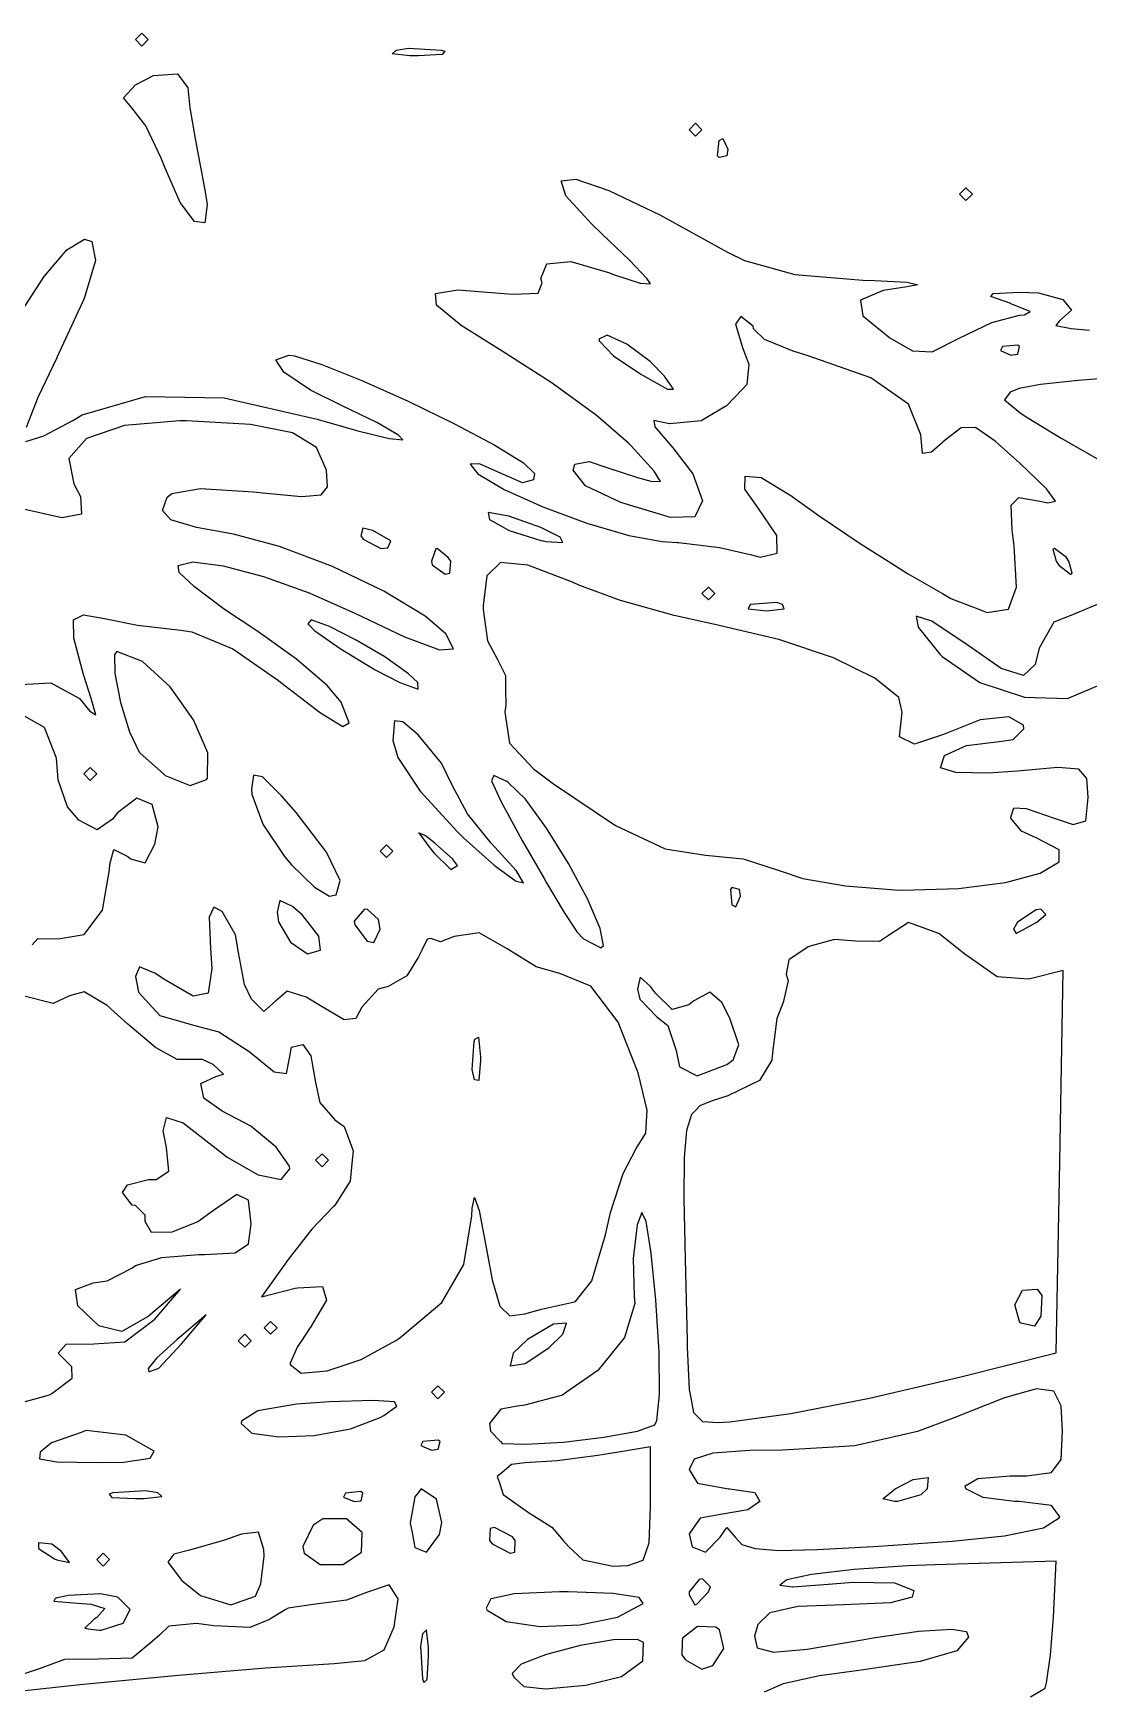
# Model space of a CAD drawing. Extents: x 111.7 to 189.1, y -142.8 to -74.9.
# Drawn here: x 172.53 to 180.96, y -121.05 to -107.82 of the extents above; entities that cross this region are included whole.
import ezdxf

# ---------------------------------------------------------------- set-up
doc = ezdxf.new("R2010")
doc.units = 0
doc.layers.add('BLACK', color=7, linetype='CONTINUOUS')

msp = doc.modelspace()

# ---------------------------------------------------------------- linework, layer by layer
at = {"layer": 'BLACK', "linetype": 'CONTINUOUS'}
for p, q in [((173.345, -107.873), (173.396, -107.821)), ((173.396, -107.924), (173.345, -107.873)), ((173.396, -107.821), (173.447, -107.873)), ((173.447, -107.873), (173.396, -107.924)), ((175.395, -107.986), (175.427, -107.956)), ((175.537, -108.002), (175.395, -107.986)), ((175.427, -107.956), (175.526, -107.94)), ((175.526, -107.94), (175.787, -107.956)), ((175.607, -108.003), (175.537, -108.002)), ((175.794, -107.992), (175.607, -108.003)), ((175.787, -107.956), (175.816, -107.966)), ((175.816, -107.966), (175.794, -107.992)), ((173.345, -108.234), (173.49, -108.16)), ((173.49, -108.16), (173.681, -108.145)), ((173.681, -108.145), (173.764, -108.258)), ((173.25, -108.338), (173.345, -108.234)), ((173.764, -108.258), (173.781, -108.416)), ((173.317, -108.417), (173.25, -108.338)), ((173.429, -108.561), (173.317, -108.417)), ((173.781, -108.416), (173.825, -108.678)), ((173.552, -108.818), (173.429, -108.561)), ((177.767, -108.592), (177.818, -108.541)), ((177.818, -108.541), (177.869, -108.592)), ((173.825, -108.678), (173.903, -109.089)), ((177.818, -108.644), (177.767, -108.592)), ((177.869, -108.592), (177.818, -108.644)), ((177.994, -108.8), (178.006, -108.678)), ((178.006, -108.678), (178.037, -108.662)), ((178.037, -108.662), (178.075, -108.747)), ((173.583, -108.9), (173.552, -108.818)), ((178.006, -108.815), (177.994, -108.8)), ((178.068, -108.801), (178.006, -108.815)), ((178.075, -108.747), (178.068, -108.801)), ((173.703, -109.174), (173.583, -108.9)), ((173.903, -109.089), (173.918, -109.19)), ((176.744, -109), (176.861, -108.987)), ((176.783, -109.119), (176.744, -109)), ((176.861, -108.987), (177.127, -109.078)), ((177.127, -109.078), (177.534, -109.272)), ((179.926, -109.107), (179.977, -109.055)), ((179.977, -109.158), (179.926, -109.107)), ((179.977, -109.055), (180.029, -109.107)), ((180.029, -109.107), (179.977, -109.158)), ((173.818, -109.325), (173.703, -109.174)), ((173.918, -109.19), (173.899, -109.336)), ((176.987, -109.344), (176.783, -109.119)), ((173.899, -109.336), (173.818, -109.325)), ((177.073, -109.425), (176.987, -109.344)), ((177.534, -109.272), (178.073, -109.569)), ((172.797, -109.551), (172.939, -109.466)), ((172.939, -109.466), (172.998, -109.485)), ((172.998, -109.485), (173.027, -109.635)), ((177.292, -109.634), (177.073, -109.425)), ((172.616, -109.763), (172.797, -109.551)), ((173.027, -109.635), (172.935, -109.94)), ((177.432, -109.782), (177.292, -109.634)), ((178.073, -109.569), (178.21, -109.637)), ((178.21, -109.637), (178.61, -109.748)), ((172.436, -110.043), (172.616, -109.763)), ((176.583, -109.779), (176.63, -109.662)), ((176.63, -109.662), (176.821, -109.644)), ((176.821, -109.644), (177.124, -109.732)), ((177.124, -109.732), (177.17, -109.75)), ((177.17, -109.75), (177.375, -109.818)), ((178.61, -109.748), (179.153, -109.792)), ((175.741, -109.9), (175.921, -109.871)), ((175.749, -109.993), (175.741, -109.9)), ((175.921, -109.871), (176.291, -109.899)), ((176.291, -109.899), (176.362, -109.906)), ((176.362, -109.906), (176.562, -109.896)), ((176.562, -109.896), (176.593, -109.813)), ((176.593, -109.813), (176.583, -109.779)), ((177.375, -109.818), (177.458, -109.823)), ((177.458, -109.823), (177.432, -109.782)), ((179.317, -109.875), (179.135, -109.954)), ((179.153, -109.792), (179.248, -109.795)), ((179.248, -109.795), (179.509, -109.809)), ((179.489, -109.85), (179.317, -109.875)), ((179.594, -109.829), (179.489, -109.85)), ((179.509, -109.809), (179.594, -109.829)), ((180.177, -109.924), (180.196, -109.899)), ((180.196, -109.899), (180.408, -109.888)), ((180.408, -109.888), (180.558, -109.894)), ((180.558, -109.894), (180.752, -109.948)), ((172.935, -109.94), (172.721, -110.405)), ((175.947, -110.155), (175.749, -109.993)), ((179.135, -109.954), (179.154, -110.077)), ((180.335, -109.98), (180.177, -109.924)), ((180.337, -109.981), (180.335, -109.98)), ((180.489, -110.042), (180.337, -109.981)), ((180.82, -110.032), (180.724, -110.118)), ((180.752, -109.948), (180.82, -110.032)), ((176.275, -110.361), (175.947, -110.155)), ((178.18, -110.083), (178.138, -110.143)), ((178.138, -110.143), (178.195, -110.338)), ((178.278, -110.16), (178.18, -110.083)), ((178.281, -110.182), (178.278, -110.16)), ((179.154, -110.077), (179.369, -110.253)), ((179.924, -110.255), (180.183, -110.132)), ((180.183, -110.132), (180.405, -110.073)), ((180.405, -110.073), (180.446, -110.07)), ((180.446, -110.07), (180.489, -110.042)), ((180.724, -110.118), (180.694, -110.154)), ((180.694, -110.154), (180.817, -110.178)), ((177.113, -110.232), (177.047, -110.263)), ((177.047, -110.263), (177.051, -110.28)), ((177.051, -110.28), (177.164, -110.396)), ((177.27, -110.303), (177.113, -110.232)), ((178.37, -110.266), (178.281, -110.182)), ((178.597, -110.361), (178.37, -110.266)), ((179.369, -110.253), (179.55, -110.356)), ((179.708, -110.364), (179.924, -110.255)), ((180.817, -110.178), (180.964, -110.193)), ((172.717, -110.412), (172.567, -110.73)), ((172.721, -110.405), (172.717, -110.412)), ((174.466, -110.429), (174.57, -110.392)), ((174.53, -110.528), (174.466, -110.429)), ((174.57, -110.392), (174.615, -110.397)), ((174.615, -110.397), (174.835, -110.465)), ((176.665, -110.609), (176.275, -110.361)), ((177.164, -110.396), (177.381, -110.543)), ((177.456, -110.442), (177.27, -110.303)), ((178.195, -110.338), (178.244, -110.464)), ((178.718, -110.396), (178.597, -110.361)), ((179.217, -110.572), (178.718, -110.396)), ((179.55, -110.356), (179.708, -110.364)), ((180.269, -110.323), (180.253, -110.354)), ((180.253, -110.354), (180.337, -110.392)), ((180.391, -110.311), (180.269, -110.323)), ((180.337, -110.392), (180.392, -110.385)), ((180.406, -110.323), (180.391, -110.311)), ((180.392, -110.385), (180.406, -110.323)), ((174.743, -110.67), (174.53, -110.528)), ((174.835, -110.465), (175.154, -110.593)), ((177.381, -110.543), (177.401, -110.555)), ((177.401, -110.555), (177.595, -110.662)), ((177.569, -110.56), (177.456, -110.442)), ((177.643, -110.663), (177.569, -110.56)), ((178.244, -110.464), (178.229, -110.626)), ((181.26, -110.564), (180.874, -110.593)), ((174.996, -110.796), (174.743, -110.67)), ((175.154, -110.593), (175.522, -110.759)), ((177.025, -110.871), (176.665, -110.609)), ((177.595, -110.662), (177.643, -110.663)), ((178.193, -110.663), (178.064, -110.796)), ((178.229, -110.626), (178.193, -110.663)), ((179.518, -110.784), (179.217, -110.572)), ((180.33, -110.688), (180.284, -110.749)), ((180.402, -110.658), (180.33, -110.688)), ((180.572, -110.625), (180.402, -110.658)), ((180.874, -110.593), (180.572, -110.625)), ((172.567, -110.73), (172.472, -110.969)), ((172.921, -110.869), (173.426, -110.722)), ((173.426, -110.722), (174.053, -110.733)), ((174.053, -110.733), (174.796, -110.902)), ((175.273, -110.93), (174.996, -110.796)), ((175.522, -110.759), (175.892, -110.94)), ((178.064, -110.796), (177.863, -110.917)), ((179.618, -111.027), (179.518, -110.784)), ((180.284, -110.749), (180.41, -110.852)), ((172.615, -111.035), (172.845, -110.912)), ((172.845, -110.912), (172.921, -110.869)), ((173.258, -110.953), (172.956, -111.057)), ((173.7, -110.916), (173.258, -110.953)), ((173.753, -110.916), (173.7, -110.916)), ((174.263, -110.944), (173.753, -110.916)), ((174.6, -111.012), (174.263, -110.944)), ((174.796, -110.902), (175.122, -110.997)), ((175.447, -111.03), (175.273, -110.93)), ((175.892, -110.94), (176.216, -111.111)), ((177.283, -111.094), (177.025, -110.871)), ((177.61, -110.94), (177.484, -110.913)), ((177.484, -110.913), (177.492, -110.965)), ((177.612, -110.94), (177.61, -110.94)), ((177.863, -110.917), (177.612, -110.94)), ((180.41, -110.852), (180.471, -110.892)), ((180.471, -110.892), (180.737, -111.054)), ((172.469, -111.081), (172.615, -111.035)), ((172.956, -111.057), (172.814, -111.217)), ((174.792, -111.13), (174.6, -111.012)), ((175.122, -110.997), (175.371, -111.058)), ((175.371, -111.058), (175.48, -111.067)), ((175.48, -111.067), (175.447, -111.03)), ((177.304, -111.115), (177.283, -111.094)), ((177.492, -110.965), (177.638, -111.131)), ((179.63, -111.177), (179.618, -111.027)), ((179.815, -111.068), (179.701, -111.165)), ((179.94, -110.972), (179.815, -111.068)), ((180.054, -110.97), (179.94, -110.972)), ((180.212, -111.078), (180.054, -110.97)), ((180.407, -111.253), (180.212, -111.078)), ((180.737, -111.054), (181.06, -111.237)), ((172.814, -111.217), (172.854, -111.42)), ((174.87, -111.309), (174.792, -111.13)), ((176.216, -111.111), (176.445, -111.251)), ((177.489, -111.317), (177.304, -111.115)), ((177.638, -111.131), (177.797, -111.34)), ((179.701, -111.165), (179.63, -111.177)), ((174.87, -111.31), (174.87, -111.309)), ((174.88, -111.442), (174.87, -111.31)), ((176.094, -111.259), (176.018, -111.261)), ((176.018, -111.261), (176.08, -111.338)), ((176.08, -111.338), (176.291, -111.463)), ((176.217, -111.314), (176.094, -111.259)), ((176.435, -111.41), (176.217, -111.314)), ((176.445, -111.251), (176.533, -111.336)), ((176.533, -111.336), (176.524, -111.386)), ((176.841, -111.309), (176.854, -111.263)), ((176.94, -111.435), (176.841, -111.309)), ((176.854, -111.263), (176.97, -111.241)), ((176.97, -111.241), (177.109, -111.289)), ((177.109, -111.289), (177.355, -111.367)), ((177.539, -111.401), (177.489, -111.317)), ((177.797, -111.34), (177.873, -111.554)), ((180.621, -111.459), (180.407, -111.253)), ((172.854, -111.42), (172.908, -111.52)), ((173.636, -111.495), (173.865, -111.456)), ((173.865, -111.456), (174.288, -111.482)), ((174.288, -111.482), (174.362, -111.49)), ((174.362, -111.49), (174.671, -111.519)), ((174.828, -111.508), (174.88, -111.442)), ((176.291, -111.463), (176.599, -111.602)), ((176.524, -111.386), (176.435, -111.41)), ((177.221, -111.569), (176.94, -111.435)), ((177.355, -111.367), (177.462, -111.398)), ((177.462, -111.398), (177.539, -111.401)), ((178.212, -111.462), (178.214, -111.359)), ((178.316, -111.608), (178.212, -111.462)), ((178.214, -111.359), (178.343, -111.367)), ((178.343, -111.367), (178.565, -111.503)), ((180.692, -111.557), (180.621, -111.459)), ((172.757, -111.691), (172.429, -111.617)), ((172.908, -111.52), (172.914, -111.66)), ((173.561, -111.632), (173.6, -111.526)), ((173.6, -111.526), (173.636, -111.495)), ((174.671, -111.519), (174.828, -111.508)), ((176.599, -111.602), (176.949, -111.733)), ((177.617, -111.688), (177.221, -111.569)), ((177.873, -111.554), (177.813, -111.682)), ((178.467, -111.83), (178.316, -111.608)), ((178.565, -111.503), (178.57, -111.507)), ((178.57, -111.507), (178.804, -111.675)), ((180.339, -111.589), (180.399, -111.528)), ((180.346, -111.786), (180.339, -111.589)), ((180.399, -111.528), (180.553, -111.554)), ((180.553, -111.554), (180.63, -111.571)), ((180.63, -111.571), (180.692, -111.557)), ((172.914, -111.66), (172.757, -111.691)), ((173.628, -111.706), (173.561, -111.632)), ((173.834, -111.767), (173.628, -111.706)), ((176.327, -111.678), (176.162, -111.647)), ((176.162, -111.647), (176.173, -111.704)), ((176.173, -111.704), (176.33, -111.792)), ((176.584, -111.767), (176.327, -111.678)), ((176.949, -111.733), (177.285, -111.832)), ((177.813, -111.682), (177.617, -111.688)), ((178.804, -111.675), (179.141, -111.9)), ((174.129, -111.821), (173.834, -111.767)), ((174.497, -111.918), (174.129, -111.821)), ((175.162, -111.774), (175.145, -111.833)), ((175.145, -111.833), (175.165, -111.86)), ((175.242, -111.792), (175.162, -111.774)), ((175.165, -111.86), (175.305, -111.935)), ((175.386, -111.875), (175.242, -111.792)), ((175.362, -111.929), (175.386, -111.875)), ((176.33, -111.792), (176.584, -111.871)), ((176.737, -111.844), (176.584, -111.767)), ((176.584, -111.871), (176.605, -111.875)), ((176.605, -111.875), (176.622, -111.879)), ((176.622, -111.879), (176.759, -111.888)), ((176.759, -111.888), (176.737, -111.844)), ((177.285, -111.832), (177.552, -111.878)), ((177.552, -111.878), (177.671, -111.887)), ((177.671, -111.887), (177.682, -111.888)), ((178.471, -111.972), (178.467, -111.83)), ((180.363, -111.914), (180.346, -111.786)), ((174.919, -112.08), (174.497, -111.918)), ((175.305, -111.935), (175.362, -111.929)), ((175.745, -111.937), (175.71, -112.037)), ((175.755, -111.935), (175.745, -111.937)), ((175.843, -112.007), (175.755, -111.935)), ((175.864, -112.037), (175.843, -112.007)), ((177.682, -111.888), (178.009, -111.928)), ((178.009, -111.928), (178.255, -111.983)), ((178.255, -111.983), (178.333, -112.003)), ((178.333, -112.003), (178.471, -111.972)), ((179.141, -111.9), (179.357, -112.037)), ((180.381, -112.243), (180.363, -111.914)), ((180.685, -111.935), (180.671, -111.941)), ((180.671, -111.941), (180.697, -112.037)), ((180.779, -112.007), (180.685, -111.935)), ((180.8, -112.037), (180.779, -112.007)), ((173.688, -112.071), (173.805, -112.041)), ((173.696, -112.126), (173.688, -112.071)), ((173.817, -112.241), (173.696, -112.126)), ((173.805, -112.041), (174.046, -112.073)), ((174.046, -112.073), (174.369, -112.159)), ((175.329, -112.276), (174.919, -112.08)), ((175.71, -112.037), (175.714, -112.066)), ((175.714, -112.066), (175.819, -112.14)), ((175.819, -112.14), (175.856, -112.132)), ((175.856, -112.132), (175.864, -112.037)), ((176.26, -112.048), (176.151, -112.154)), ((176.478, -112.067), (176.26, -112.048)), ((176.835, -112.205), (176.478, -112.067)), ((179.357, -112.037), (179.51, -112.134)), ((179.51, -112.134), (179.789, -112.294)), ((180.697, -112.037), (180.718, -112.068)), ((180.718, -112.068), (180.812, -112.14)), ((180.826, -112.133), (180.8, -112.037)), ((180.812, -112.14), (180.826, -112.133)), ((174.058, -112.421), (173.817, -112.241)), ((174.369, -112.159), (174.733, -112.288)), ((175.66, -112.475), (175.329, -112.276)), ((176.151, -112.154), (176.121, -112.391)), ((176.886, -112.227), (176.835, -112.205)), ((177.219, -112.35), (176.886, -112.227)), ((177.921, -112.243), (177.869, -112.294)), ((177.972, -112.294), (177.921, -112.243)), ((180.316, -112.419), (180.381, -112.243)), ((174.733, -112.288), (175.098, -112.451)), ((176.121, -112.391), (176.122, -112.422)), ((177.648, -112.471), (177.219, -112.35)), ((177.869, -112.294), (177.921, -112.346)), ((177.921, -112.346), (177.972, -112.294)), ((178.255, -112.381), (178.238, -112.416)), ((178.238, -112.416), (178.384, -112.432)), ((178.466, -112.367), (178.255, -112.381)), ((178.512, -112.381), (178.466, -112.367)), ((178.525, -112.418), (178.512, -112.381)), ((179.789, -112.294), (179.857, -112.334)), ((179.857, -112.334), (180.072, -112.418)), ((181.057, -112.369), (180.815, -112.469)), ((172.852, -112.504), (172.931, -112.464)), ((172.854, -112.651), (172.852, -112.504)), ((172.931, -112.464), (173.098, -112.494)), ((173.098, -112.494), (173.362, -112.546)), ((173.362, -112.546), (173.707, -112.586)), ((174.322, -112.599), (174.058, -112.421)), ((174.75, -112.505), (174.723, -112.536)), ((174.723, -112.536), (174.779, -112.592)), ((174.896, -112.558), (174.75, -112.505)), ((175.098, -112.451), (175.493, -112.64)), ((175.824, -112.617), (175.66, -112.475)), ((176.122, -112.422), (176.158, -112.673)), ((177.972, -112.543), (177.648, -112.471)), ((178.482, -112.662), (177.972, -112.543)), ((178.384, -112.432), (178.525, -112.418)), ((179.705, -112.514), (179.579, -112.474)), ((179.579, -112.474), (179.597, -112.563)), ((179.964, -112.688), (179.705, -112.514)), ((180.072, -112.418), (180.147, -112.447)), ((180.147, -112.447), (180.316, -112.419)), ((180.678, -112.524), (180.562, -112.731)), ((180.815, -112.469), (180.678, -112.524)), ((172.932, -112.94), (172.854, -112.651)), ((173.707, -112.586), (173.797, -112.6)), ((173.797, -112.6), (174.122, -112.735)), ((174.632, -112.818), (174.322, -112.599)), ((174.779, -112.592), (174.98, -112.734)), ((175.109, -112.666), (174.896, -112.558)), ((175.337, -112.801), (175.109, -112.666)), ((175.493, -112.64), (175.774, -112.744)), ((175.885, -112.737), (175.824, -112.617)), ((176.158, -112.673), (176.234, -112.815)), ((178.919, -112.809), (178.482, -112.662)), ((179.597, -112.563), (179.77, -112.778)), ((173.197, -112.757), (173.177, -112.78)), ((173.177, -112.78), (173.18, -112.932)), ((173.403, -112.838), (173.197, -112.757)), ((174.122, -112.735), (174.489, -112.989)), ((174.98, -112.734), (175.26, -112.903)), ((175.525, -112.935), (175.337, -112.801)), ((175.774, -112.744), (175.885, -112.737)), ((179.251, -112.969), (178.919, -112.809)), ((179.77, -112.778), (179.788, -112.797)), ((179.788, -112.797), (180.088, -113.006)), ((179.968, -112.691), (179.964, -112.688)), ((180.259, -112.892), (179.968, -112.691)), ((180.562, -112.731), (180.531, -112.861)), ((172.993, -113.133), (172.932, -112.94)), ((173.18, -112.932), (173.226, -113.164)), ((173.622, -113.04), (173.403, -112.838)), ((174.877, -113.03), (174.632, -112.818)), ((175.26, -112.903), (175.456, -113.005)), ((175.6, -113.006), (175.525, -112.935)), ((176.234, -112.815), (176.3, -112.95)), ((180.437, -112.948), (180.259, -112.892)), ((180.531, -112.861), (180.437, -112.948)), ((172.331, -113.026), (172.669, -113.008)), ((172.669, -113.008), (172.898, -113.133)), ((173.809, -113.303), (173.622, -113.04)), ((174.489, -112.989), (174.505, -113.002)), ((174.505, -113.002), (174.822, -113.248)), ((174.987, -113.163), (174.877, -113.03)), ((175.456, -113.005), (175.604, -113.057)), ((175.604, -113.057), (175.6, -113.006)), ((176.3, -112.95), (176.301, -113.057)), ((176.301, -113.057), (176.302, -113.187)), ((179.442, -113.125), (179.251, -112.969)), ((180.088, -113.006), (180.445, -113.122)), ((180.788, -113.133), (181.046, -113.024)), ((172.898, -113.133), (172.981, -113.233)), ((173.028, -113.263), (172.993, -113.133)), ((173.226, -113.164), (173.297, -113.399)), ((175.053, -113.326), (174.987, -113.163)), ((176.302, -113.187), (176.296, -113.242)), ((179.469, -113.241), (179.442, -113.125)), ((180.445, -113.122), (180.788, -113.133)), ((172.619, -113.364), (172.455, -113.271)), ((172.981, -113.233), (173.028, -113.263)), ((173.923, -113.566), (173.809, -113.303)), ((174.822, -113.248), (175.001, -113.355)), ((175.001, -113.355), (175.053, -113.326)), ((175.413, -113.312), (175.401, -113.468)), ((175.482, -113.318), (175.413, -113.312)), ((175.604, -113.423), (175.482, -113.318)), ((176.296, -113.242), (176.332, -113.488)), ((179.446, -113.438), (179.469, -113.241)), ((180.091, -113.304), (179.799, -113.419)), ((180.321, -113.278), (180.091, -113.304)), ((180.436, -113.346), (180.321, -113.278)), ((172.714, -113.609), (172.619, -113.364)), ((173.297, -113.399), (173.376, -113.56)), ((175.401, -113.468), (175.43, -113.566)), ((175.789, -113.649), (175.604, -113.423)), ((179.567, -113.498), (179.446, -113.438)), ((179.799, -113.419), (179.567, -113.498)), ((180.243, -113.477), (180.354, -113.459)), ((180.354, -113.459), (180.44, -113.374)), ((180.44, -113.374), (180.436, -113.346)), ((173.376, -113.56), (173.384, -113.57)), ((173.384, -113.57), (173.569, -113.734)), ((173.92, -113.768), (173.923, -113.566)), ((175.43, -113.566), (175.441, -113.603)), ((175.441, -113.603), (175.619, -113.873)), ((176.332, -113.488), (176.524, -113.694)), ((179.774, -113.686), (179.806, -113.588)), ((179.806, -113.588), (179.982, -113.509)), ((179.982, -113.509), (180.243, -113.477)), ((172.728, -113.781), (172.714, -113.609)), ((172.985, -113.683), (172.933, -113.734)), ((172.933, -113.734), (172.985, -113.786)), ((173.036, -113.734), (172.985, -113.683)), ((172.985, -113.786), (173.036, -113.734)), ((173.569, -113.734), (173.584, -113.748)), ((175.875, -113.825), (175.789, -113.649)), ((176.524, -113.694), (176.684, -113.815)), ((179.897, -113.723), (179.774, -113.686)), ((179.774, -113.686), (179.774, -113.686)), ((180.158, -113.728), (179.897, -113.723)), ((180.39, -113.712), (180.158, -113.728)), ((180.712, -113.684), (180.39, -113.712)), ((180.88, -113.697), (180.712, -113.684)), ((180.944, -113.77), (180.88, -113.697)), ((172.802, -113.997), (172.728, -113.781)), ((173.584, -113.748), (173.783, -113.827)), ((173.783, -113.827), (173.914, -113.78)), ((173.914, -113.78), (173.92, -113.768)), ((174.289, -113.745), (174.272, -113.855)), ((174.272, -113.855), (174.275, -113.896)), ((174.359, -113.758), (174.289, -113.745)), ((174.511, -113.909), (174.359, -113.758)), ((175.996, -114.052), (175.875, -113.825)), ((176.208, -113.747), (176.19, -113.79)), ((176.19, -113.79), (176.262, -113.953)), ((176.312, -113.796), (176.208, -113.747)), ((176.323, -113.803), (176.312, -113.796)), ((176.46, -113.935), (176.323, -113.803)), ((176.684, -113.815), (177.178, -114.146)), ((180.954, -113.923), (180.944, -113.77)), ((172.893, -114.103), (172.802, -113.997)), ((173.357, -113.929), (173.202, -114.044)), ((173.48, -113.979), (173.357, -113.929)), ((173.526, -114.156), (173.48, -113.979)), ((174.275, -113.896), (174.364, -114.135)), ((174.628, -114.043), (174.511, -113.909)), ((175.619, -113.873), (175.916, -114.197)), ((176.262, -113.953), (176.433, -114.265)), ((176.629, -114.168), (176.46, -113.935)), ((180.935, -114.109), (180.954, -113.923)), ((180.954, -113.923), (180.954, -113.923)), ((173.039, -114.182), (172.893, -114.103)), ((173.163, -114.096), (173.039, -114.182)), ((173.202, -114.044), (173.163, -114.096)), ((174.364, -114.135), (174.536, -114.395)), ((174.871, -114.36), (174.628, -114.043)), ((176.186, -114.288), (175.996, -114.052)), ((180.337, -114.079), (180.359, -114.006)), ((180.337, -114.087), (180.337, -114.079)), ((180.422, -114.192), (180.337, -114.087)), ((180.359, -114.006), (180.458, -114.01)), ((180.458, -114.01), (180.691, -114.091)), ((180.691, -114.091), (180.833, -114.138)), ((180.833, -114.138), (180.935, -114.109)), ((173.5, -114.295), (173.526, -114.156)), ((175.661, -114.229), (175.608, -114.204)), ((175.608, -114.204), (175.697, -114.325)), ((175.736, -114.287), (175.661, -114.229)), ((175.916, -114.197), (175.965, -114.245)), ((175.965, -114.245), (176.213, -114.466)), ((176.433, -114.265), (176.608, -114.57)), ((176.803, -114.45), (176.629, -114.168)), ((177.178, -114.146), (177.575, -114.332)), ((180.543, -114.248), (180.422, -114.192)), ((180.721, -114.341), (180.543, -114.248)), ((173.14, -114.455), (173.174, -114.339)), ((173.174, -114.339), (173.285, -114.395)), ((173.285, -114.395), (173.307, -114.413)), ((173.422, -114.444), (173.5, -114.295)), ((174.536, -114.395), (174.593, -114.46)), ((174.981, -114.586), (174.871, -114.36)), ((175.35, -114.3), (175.299, -114.351)), ((175.299, -114.351), (175.35, -114.403)), ((175.401, -114.351), (175.35, -114.3)), ((175.35, -114.403), (175.401, -114.351)), ((175.697, -114.325), (175.717, -114.351)), ((175.717, -114.351), (175.729, -114.365)), ((175.729, -114.365), (175.865, -114.497)), ((175.878, -114.413), (175.736, -114.287)), ((176.386, -114.506), (176.186, -114.288)), ((177.575, -114.332), (177.898, -114.384)), ((177.898, -114.384), (178.199, -114.412)), ((180.721, -114.437), (180.721, -114.341)), ((173.083, -114.822), (173.139, -114.5)), ((173.139, -114.5), (173.14, -114.455)), ((173.307, -114.413), (173.422, -114.444)), ((174.593, -114.46), (174.776, -114.639)), ((175.865, -114.497), (175.916, -114.467)), ((175.916, -114.467), (175.878, -114.413)), ((176.213, -114.466), (176.214, -114.467)), ((176.214, -114.467), (176.377, -114.586)), ((176.443, -114.603), (176.386, -114.506)), ((176.955, -114.733), (176.803, -114.45)), ((178.199, -114.412), (178.487, -114.505)), ((178.487, -114.505), (178.674, -114.569)), ((180.293, -114.601), (180.569, -114.527)), ((180.569, -114.527), (180.721, -114.437)), ((174.776, -114.639), (174.896, -114.711)), ((174.949, -114.701), (174.981, -114.586)), ((176.377, -114.586), (176.379, -114.588)), ((176.379, -114.588), (176.443, -114.603)), ((176.608, -114.57), (176.628, -114.603)), ((176.628, -114.603), (176.77, -114.841)), ((178.109, -114.642), (178.097, -114.658)), ((178.097, -114.658), (178.109, -114.78)), ((178.17, -114.657), (178.109, -114.642)), ((178.178, -114.711), (178.17, -114.657)), ((178.674, -114.569), (179.016, -114.629)), ((179.016, -114.629), (179.409, -114.66)), ((179.409, -114.66), (179.473, -114.662)), ((179.473, -114.662), (179.918, -114.649)), ((179.918, -114.649), (180.293, -114.601)), ((174.499, -114.744), (174.476, -114.837)), ((174.599, -114.793), (174.499, -114.744)), ((174.679, -114.863), (174.599, -114.793)), ((174.896, -114.711), (174.949, -114.701)), ((177.057, -114.968), (176.955, -114.733)), ((178.109, -114.78), (178.14, -114.796)), ((178.14, -114.796), (178.178, -114.711)), ((172.936, -115.017), (173.083, -114.822)), ((173.971, -114.799), (173.933, -114.879)), ((173.933, -114.879), (173.945, -115.129)), ((174.037, -114.833), (173.971, -114.799)), ((174.145, -115.019), (174.037, -114.833)), ((174.476, -114.837), (174.489, -114.916)), ((174.489, -114.916), (174.585, -115.077)), ((174.81, -115.03), (174.679, -114.863)), ((175.171, -114.817), (175.093, -114.911)), ((175.093, -114.911), (175.097, -114.939)), ((175.196, -114.814), (175.171, -114.817)), ((175.286, -114.898), (175.196, -114.814)), ((175.299, -114.974), (175.286, -114.898)), ((176.77, -114.841), (176.857, -114.974)), ((179.519, -114.922), (179.358, -115.024)), ((179.76, -115.009), (179.519, -114.922)), ((180.389, -114.917), (180.357, -114.974)), ((180.379, -115.009), (180.543, -114.917)), ((180.539, -114.819), (180.389, -114.917)), ((180.575, -114.815), (180.539, -114.819)), ((180.543, -114.917), (180.615, -114.856)), ((180.615, -114.856), (180.575, -114.815)), ((172.522, -115.1), (172.565, -115.048)), ((172.565, -115.048), (172.729, -115.05)), ((172.729, -115.05), (172.936, -115.017)), ((174.169, -115.161), (174.145, -115.019)), ((174.824, -115.141), (174.81, -115.03)), ((175.097, -114.939), (175.196, -115.071)), ((175.249, -115.081), (175.299, -114.974)), ((175.675, -115.054), (175.632, -115.141)), ((175.703, -115.049), (175.675, -115.054)), ((175.782, -115.074), (175.703, -115.049)), ((175.891, -115.033), (175.782, -115.074)), ((176.091, -115.004), (175.891, -115.033)), ((176.313, -115.132), (176.091, -115.004)), ((176.857, -114.974), (176.87, -114.994)), ((176.87, -114.994), (176.923, -115.051)), ((176.923, -115.051), (177.061, -115.122)), ((177.083, -115.105), (177.057, -114.968)), ((178.929, -115.057), (178.751, -115.105)), ((179.099, -115.069), (178.929, -115.057)), ((179.358, -115.024), (179.287, -115.073)), ((179.968, -115.174), (179.76, -115.009)), ((180.357, -114.974), (180.379, -115.009)), ((173.945, -115.129), (173.955, -115.287)), ((174.217, -115.416), (174.169, -115.161)), ((174.585, -115.077), (174.719, -115.171)), ((174.719, -115.171), (174.824, -115.141)), ((175.196, -115.071), (175.249, -115.081)), ((175.632, -115.141), (175.604, -115.199)), ((176.546, -115.275), (176.313, -115.132)), ((177.061, -115.122), (177.083, -115.105)), ((178.717, -115.114), (178.563, -115.218)), ((178.751, -115.105), (178.717, -115.114)), ((179.287, -115.073), (179.099, -115.069)), ((180.228, -115.355), (179.968, -115.174)), ((173.378, -115.274), (173.345, -115.353)), ((173.506, -115.328), (173.378, -115.274)), ((173.955, -115.287), (173.926, -115.486)), ((175.604, -115.199), (175.512, -115.346)), ((176.734, -115.328), (176.546, -115.275)), ((178.563, -115.218), (178.541, -115.333)), ((180.754, -115.304), (180.5, -115.368)), ((180.726, -116.831), (180.754, -115.304)), ((173.345, -115.353), (173.371, -115.476)), ((173.573, -115.374), (173.506, -115.328)), ((173.807, -115.509), (173.573, -115.374)), ((174.272, -115.534), (174.217, -115.416)), ((175.283, -115.453), (175.154, -115.596)), ((175.364, -115.431), (175.283, -115.453)), ((175.512, -115.346), (175.364, -115.431)), ((176.982, -115.428), (176.734, -115.328)), ((177.201, -115.716), (176.982, -115.428)), ((177.376, -115.358), (177.355, -115.452)), ((177.355, -115.452), (177.373, -115.533)), ((177.459, -115.432), (177.376, -115.358)), ((177.498, -115.484), (177.459, -115.432)), ((178.559, -115.386), (178.518, -115.559)), ((178.541, -115.333), (178.559, -115.386)), ((180.473, -115.374), (180.228, -115.355)), ((180.5, -115.368), (180.473, -115.374)), ((172.689, -115.568), (172.458, -115.509)), ((172.818, -115.505), (172.689, -115.568)), ((172.936, -115.473), (172.818, -115.505)), ((173.121, -115.583), (172.936, -115.473)), ((173.284, -115.731), (173.121, -115.583)), ((173.371, -115.476), (173.541, -115.664)), ((173.926, -115.486), (173.807, -115.509)), ((174.371, -115.632), (174.272, -115.534)), ((174.463, -115.549), (174.371, -115.632)), ((174.558, -115.47), (174.463, -115.549)), ((174.709, -115.516), (174.558, -115.47)), ((174.822, -115.585), (174.709, -115.516)), ((175.013, -115.697), (174.822, -115.585)), ((177.373, -115.533), (177.509, -115.674)), ((177.631, -115.615), (177.498, -115.484)), ((177.764, -115.577), (177.631, -115.615)), ((177.804, -115.545), (177.764, -115.577)), ((177.932, -115.476), (177.804, -115.545)), ((178.029, -115.559), (177.932, -115.476)), ((178.092, -115.685), (178.029, -115.559)), ((178.518, -115.559), (178.468, -115.687)), ((173.541, -115.664), (173.809, -115.739)), ((175.106, -115.688), (175.013, -115.697)), ((175.154, -115.596), (175.106, -115.688)), ((177.36, -116.122), (177.201, -115.716)), ((177.509, -115.674), (177.597, -115.744)), ((178.165, -115.898), (178.092, -115.685)), ((178.468, -115.687), (178.44, -115.898)), ((173.507, -115.919), (173.284, -115.731)), ((173.809, -115.739), (174.011, -115.793)), ((174.011, -115.793), (174.246, -115.945)), ((176.05, -115.87), (176.055, -115.852)), ((176.055, -115.852), (176.086, -115.837)), ((176.086, -115.837), (176.101, -115.996)), ((177.597, -115.744), (177.664, -115.942)), ((173.678, -116.015), (173.507, -115.919)), ((174.246, -115.945), (174.25, -115.948)), ((174.25, -115.948), (174.452, -116.114)), ((174.579, -115.99), (174.593, -115.917)), ((174.593, -115.917), (174.681, -115.894)), ((174.681, -115.894), (174.745, -115.984)), ((174.745, -115.984), (174.784, -116.197)), ((176.035, -116.094), (176.05, -115.87)), ((177.664, -115.942), (177.691, -116.072)), ((178.118, -116.018), (178.165, -115.898)), ((178.435, -115.935), (178.428, -116.02)), ((178.44, -115.898), (178.435, -115.935)), ((173.726, -116.015), (173.678, -116.015)), ((173.881, -116.014), (173.726, -116.015)), ((173.967, -116.053), (173.881, -116.014)), ((174.048, -116.132), (173.967, -116.053)), ((174.452, -116.114), (174.552, -116.127)), ((174.552, -116.127), (174.579, -115.99)), ((176.054, -116.178), (176.035, -116.094)), ((176.101, -116.021), (176.087, -116.182)), ((176.101, -115.996), (176.101, -116.021)), ((177.691, -116.072), (177.832, -116.145)), ((177.832, -116.145), (178.069, -116.054)), ((178.069, -116.054), (178.118, -116.018)), ((178.428, -116.02), (178.329, -116.182)), ((173.869, -116.207), (173.987, -116.149)), ((173.892, -116.324), (173.869, -116.207)), ((173.987, -116.149), (174.048, -116.132)), ((174.784, -116.197), (174.818, -116.358)), ((176.087, -116.182), (176.054, -116.178)), ((177.432, -116.418), (177.36, -116.122)), ((178.329, -116.182), (178.075, -116.304)), ((174.039, -116.427), (173.892, -116.324)), ((174.818, -116.358), (174.939, -116.496)), ((177.95, -116.344), (177.852, -116.385)), ((178.075, -116.304), (177.95, -116.344)), ((173.567, -116.583), (173.594, -116.477)), ((173.594, -116.477), (173.726, -116.521)), ((174.267, -116.547), (174.039, -116.427)), ((174.939, -116.496), (175.011, -116.548)), ((177.421, -116.602), (177.432, -116.418)), ((177.785, -116.454), (177.745, -116.581)), ((177.82, -116.418), (177.785, -116.454)), ((177.852, -116.385), (177.82, -116.418)), ((173.593, -116.716), (173.567, -116.583)), ((173.726, -116.521), (173.98, -116.716)), ((174.47, -116.715), (174.267, -116.547)), ((175.011, -116.548), (175.085, -116.744)), ((177.345, -116.726), (177.421, -116.602)), ((177.745, -116.581), (177.727, -116.796)), ((173.612, -116.907), (173.593, -116.716)), ((173.98, -116.716), (174.079, -116.794)), ((174.576, -116.866), (174.47, -116.715)), ((174.836, -116.768), (174.784, -116.819)), ((174.887, -116.819), (174.836, -116.768)), ((175.085, -116.744), (175.077, -116.819)), ((177.241, -116.925), (177.345, -116.726)), ((173.51, -116.971), (173.612, -116.907)), ((174.079, -116.794), (174.326, -116.936)), ((174.508, -116.972), (174.579, -116.886)), ((174.579, -116.886), (174.576, -116.866)), ((174.784, -116.819), (174.836, -116.871)), ((174.836, -116.871), (174.887, -116.819)), ((175.077, -116.819), (175.059, -116.986)), ((177.727, -116.796), (177.725, -117.127)), ((180.697, -118.357), (180.726, -116.831)), ((173.242, -117.076), (173.281, -117.016)), ((173.281, -117.016), (173.449, -116.973)), ((173.449, -116.973), (173.51, -116.971)), ((174.326, -116.936), (174.508, -116.972)), ((175.059, -116.986), (174.934, -117.183)), ((177.139, -117.237), (177.241, -116.925)), ((173.32, -117.176), (173.242, -117.076)), ((173.345, -117.179), (173.32, -117.176)), ((174.156, -117.091), (173.97, -117.221)), ((174.249, -117.138), (174.156, -117.091)), ((174.27, -117.327), (174.249, -117.138)), ((176.035, -117.2), (176.054, -117.116)), ((176.054, -117.116), (176.09, -117.219)), ((177.725, -117.127), (177.734, -117.605)), ((173.424, -117.257), (173.345, -117.179)), ((173.422, -117.308), (173.424, -117.257)), ((173.473, -117.395), (173.422, -117.308)), ((173.97, -117.221), (173.844, -117.311)), ((174.927, -117.188), (174.755, -117.369)), ((174.934, -117.183), (174.927, -117.188)), ((175.969, -117.651), (176.032, -117.263)), ((176.032, -117.263), (176.035, -117.2)), ((176.09, -117.219), (176.147, -117.516)), ((177.098, -117.414), (177.139, -117.237)), ((177.389, -117.237), (177.352, -117.333)), ((177.425, -117.308), (177.389, -117.237)), ((177.463, -117.561), (177.425, -117.308)), ((173.636, -117.392), (173.473, -117.395)), ((173.844, -117.311), (173.636, -117.392)), ((174.248, -117.487), (174.27, -117.327)), ((174.755, -117.369), (174.564, -117.611)), ((176.991, -117.781), (177.098, -117.414)), ((177.352, -117.333), (177.319, -117.604)), ((173.557, -117.595), (173.85, -117.572)), ((173.85, -117.572), (173.898, -117.572)), ((173.898, -117.572), (174.143, -117.558)), ((174.143, -117.558), (174.248, -117.487)), ((176.147, -117.516), (176.194, -117.772)), ((177.5, -117.935), (177.463, -117.561)), ((173.119, -117.781), (173.316, -117.681)), ((173.316, -117.681), (173.347, -117.658)), ((173.347, -117.658), (173.557, -117.595)), ((174.564, -117.611), (174.353, -117.908)), ((175.791, -117.953), (175.969, -117.651)), ((177.319, -117.604), (177.329, -117.907)), ((177.734, -117.605), (177.75, -118.259)), ((172.868, -117.85), (173.007, -117.796)), ((173.007, -117.796), (173.119, -117.781)), ((174.62, -117.841), (174.639, -117.836)), ((174.639, -117.836), (174.838, -117.827)), ((174.838, -117.827), (174.871, -117.935)), ((176.194, -117.772), (176.256, -117.983)), ((176.859, -117.946), (176.991, -117.781)), ((172.886, -117.98), (172.868, -117.85)), ((173.705, -117.847), (173.467, -118.049)), ((173.501, -118.087), (173.705, -117.847)), ((174.353, -117.908), (174.62, -117.841)), ((174.871, -117.935), (174.801, -118.053)), ((175.457, -118.236), (175.791, -117.953)), ((176.587, -118.007), (176.828, -117.955)), ((176.828, -117.955), (176.859, -117.946)), ((177.334, -117.962), (177.286, -118.118)), ((177.329, -117.907), (177.334, -117.962)), ((177.527, -118.351), (177.5, -117.935)), ((180.367, -117.974), (180.428, -117.855)), ((180.428, -117.855), (180.546, -117.849)), ((180.546, -117.849), (180.583, -117.897)), ((180.583, -117.897), (180.576, -118.063)), ((173.051, -118.137), (172.886, -117.98)), ((173.446, -118.067), (173.237, -118.185)), ((173.261, -118.269), (173.501, -118.087)), ((173.467, -118.049), (173.446, -118.067)), ((173.91, -118.053), (173.679, -118.249)), ((173.714, -118.285), (173.91, -118.053)), ((174.801, -118.053), (174.74, -118.156)), ((176.256, -117.983), (176.335, -118.06)), ((176.335, -118.06), (176.455, -118.045)), ((176.455, -118.045), (176.587, -118.007)), ((180.409, -118.114), (180.367, -117.974)), ((180.576, -118.063), (180.526, -118.143)), ((173.062, -118.144), (173.051, -118.137)), ((173.237, -118.185), (173.062, -118.144)), ((174.219, -118.207), (174.167, -118.259)), ((174.27, -118.259), (174.219, -118.207)), ((174.424, -118.105), (174.373, -118.156)), ((174.373, -118.156), (174.424, -118.207)), ((174.476, -118.156), (174.424, -118.105)), ((174.424, -118.207), (174.476, -118.156)), ((174.736, -118.162), (174.671, -118.259)), ((174.74, -118.156), (174.736, -118.162)), ((176.684, -118.128), (176.475, -118.25)), ((176.646, -118.316), (176.758, -118.208)), ((176.789, -118.118), (176.684, -118.128)), ((176.758, -118.208), (176.789, -118.118)), ((177.25, -118.233), (177.039, -118.496)), ((177.286, -118.118), (177.25, -118.233)), ((180.415, -118.12), (180.409, -118.114)), ((180.526, -118.143), (180.415, -118.12)), ((172.729, -118.358), (172.793, -118.286)), ((172.838, -118.469), (172.729, -118.358)), ((172.793, -118.286), (173.013, -118.285)), ((173.013, -118.285), (173.261, -118.269)), ((173.679, -118.249), (173.517, -118.396)), ((173.532, -118.479), (173.714, -118.285)), ((174.167, -118.259), (174.219, -118.31)), ((174.219, -118.31), (174.27, -118.259)), ((174.64, -118.305), (174.582, -118.439)), ((174.671, -118.259), (174.64, -118.305)), ((175.147, -118.41), (175.426, -118.257)), ((175.426, -118.257), (175.457, -118.236)), ((176.361, -118.36), (176.338, -118.459)), ((176.475, -118.25), (176.361, -118.36)), ((176.458, -118.441), (176.646, -118.316)), ((177.53, -118.688), (177.527, -118.351)), ((177.75, -118.259), (177.752, -118.311)), ((177.752, -118.311), (177.767, -118.649)), ((179.926, -118.55), (180.697, -118.357)), ((172.84, -118.557), (172.838, -118.469)), ((173.517, -118.396), (173.447, -118.48)), ((173.447, -118.48), (173.453, -118.507)), ((173.453, -118.507), (173.532, -118.479)), ((174.582, -118.439), (174.582, -118.448)), ((174.582, -118.448), (174.669, -118.517)), ((174.876, -118.501), (175.147, -118.41)), ((176.338, -118.459), (176.341, -118.461)), ((176.341, -118.461), (176.458, -118.441)), ((177.039, -118.496), (176.789, -118.67)), ((172.678, -118.68), (172.84, -118.557)), ((174.669, -118.517), (174.876, -118.501)), ((175.761, -118.619), (175.71, -118.67)), ((175.813, -118.67), (175.761, -118.619)), ((179.207, -118.717), (179.926, -118.55)), ((172.331, -118.781), (172.658, -118.691)), ((172.658, -118.691), (172.678, -118.68)), ((174.895, -118.748), (174.631, -118.765)), ((175.243, -118.737), (174.895, -118.748)), ((175.413, -118.746), (175.243, -118.737)), ((175.433, -118.783), (175.413, -118.746)), ((175.71, -118.67), (175.761, -118.722)), ((175.761, -118.722), (175.813, -118.67)), ((176.755, -118.694), (176.454, -118.773)), ((176.789, -118.67), (176.755, -118.694)), ((177.51, -118.895), (177.53, -118.688)), ((177.767, -118.649), (177.774, -118.688)), ((177.774, -118.688), (177.802, -118.832)), ((178.58, -118.839), (179.207, -118.717)), ((180.284, -118.716), (179.875, -118.878)), ((180.541, -118.643), (180.284, -118.716)), ((180.68, -118.663), (180.541, -118.643)), ((180.738, -118.78), (180.68, -118.663)), ((174.322, -118.82), (174.193, -118.902)), ((174.631, -118.765), (174.322, -118.82)), ((175.063, -118.964), (175.299, -118.873)), ((175.299, -118.873), (175.329, -118.855)), ((175.329, -118.855), (175.433, -118.783)), ((176.264, -118.805), (176.173, -118.919)), ((176.397, -118.783), (176.264, -118.805)), ((176.454, -118.773), (176.397, -118.783)), ((177.494, -118.932), (177.51, -118.895)), ((177.802, -118.832), (177.873, -118.905)), ((178.092, -118.906), (178.58, -118.839)), ((179.875, -118.878), (179.59, -118.983)), ((180.749, -118.979), (180.738, -118.78)), ((172.913, -118.991), (172.676, -119.074)), ((172.951, -118.977), (172.913, -118.991)), ((173.268, -119.012), (172.951, -118.977)), ((173.494, -119.14), (173.268, -119.012)), ((174.193, -118.902), (174.19, -118.921)), ((174.19, -118.921), (174.276, -118.996)), ((174.276, -118.996), (174.491, -119.027)), ((174.491, -119.027), (174.774, -119.016)), ((174.774, -119.016), (175.063, -118.964)), ((176.173, -118.919), (176.182, -118.981)), ((176.182, -118.981), (176.261, -119.064)), ((177.086, -119.03), (177.355, -118.982)), ((177.355, -118.982), (177.494, -118.932)), ((177.873, -118.905), (177.998, -118.913)), ((177.998, -118.913), (178.092, -118.906)), ((179.59, -118.983), (179.09, -119.099)), ((180.737, -119.208), (180.749, -118.979)), ((172.586, -119.149), (172.579, -119.203)), ((172.676, -119.074), (172.586, -119.149)), ((173.464, -119.196), (173.494, -119.14)), ((175.641, -119.064), (175.625, -119.095)), ((175.625, -119.095), (175.71, -119.133)), ((175.763, -119.052), (175.641, -119.064)), ((175.71, -119.133), (175.764, -119.125)), ((175.778, -119.064), (175.763, -119.052)), ((175.764, -119.125), (175.778, -119.064)), ((176.261, -119.064), (176.275, -119.079)), ((176.275, -119.079), (176.46, -119.086)), ((176.46, -119.086), (176.763, -119.068)), ((176.763, -119.068), (177.086, -119.03)), ((177.251, -119.14), (177.072, -119.17)), ((177.458, -119.106), (177.251, -119.14)), ((177.458, -119.582), (177.458, -119.106)), ((177.957, -119.157), (177.808, -119.205)), ((178.252, -119.135), (177.957, -119.157)), ((178.512, -119.132), (178.252, -119.135)), ((178.965, -119.106), (178.512, -119.132)), ((179.09, -119.099), (178.965, -119.106)), ((172.579, -119.203), (172.718, -119.226)), ((172.718, -119.226), (173.031, -119.232)), ((173.031, -119.232), (173.251, -119.228)), ((173.251, -119.228), (173.464, -119.196)), ((176.348, -119.247), (176.27, -119.313)), ((176.455, -119.235), (176.348, -119.247)), ((176.714, -119.217), (176.455, -119.235)), ((177.038, -119.175), (176.714, -119.217)), ((177.072, -119.17), (177.038, -119.175)), ((177.808, -119.205), (177.767, -119.287)), ((177.767, -119.287), (177.834, -119.397)), ((180.661, -119.311), (180.737, -119.208)), ((176.27, -119.313), (176.235, -119.342)), ((176.235, -119.342), (176.249, -119.386)), ((176.249, -119.386), (176.281, -119.486)), ((177.834, -119.397), (178.081, -119.441)), ((179.412, -119.441), (179.555, -119.366)), ((179.555, -119.366), (179.677, -119.351)), ((179.677, -119.351), (179.669, -119.441)), ((179.971, -119.419), (180.071, -119.36)), ((179.977, -119.441), (179.971, -119.419)), ((180.071, -119.36), (180.331, -119.339)), ((180.331, -119.339), (180.463, -119.338)), ((180.463, -119.338), (180.661, -119.311)), ((173.165, -119.473), (173.136, -119.483)), ((173.136, -119.483), (173.158, -119.51)), ((173.158, -119.51), (173.345, -119.52)), ((173.426, -119.457), (173.165, -119.473)), ((173.345, -119.52), (173.414, -119.519)), ((173.414, -119.519), (173.557, -119.503)), ((173.525, -119.473), (173.426, -119.457)), ((173.557, -119.503), (173.525, -119.473)), ((175.01, -119.503), (175.008, -119.507)), ((175.008, -119.507), (175.093, -119.544)), ((175.024, -119.476), (175.01, -119.503)), ((175.146, -119.463), (175.024, -119.476)), ((175.093, -119.544), (175.147, -119.537)), ((175.161, -119.476), (175.146, -119.463)), ((175.147, -119.537), (175.161, -119.476)), ((175.576, -119.505), (175.541, -119.699)), ((175.6, -119.476), (175.576, -119.505)), ((175.627, -119.441), (175.6, -119.476)), ((175.749, -119.525), (175.627, -119.441)), ((175.793, -119.71), (175.749, -119.525)), ((176.281, -119.486), (176.484, -119.63)), ((178.081, -119.441), (178.092, -119.441)), ((178.092, -119.441), (178.292, -119.471)), ((178.332, -119.544), (178.235, -119.609)), ((178.292, -119.471), (178.332, -119.544)), ((179.315, -119.521), (179.412, -119.441)), ((179.408, -119.542), (179.315, -119.521)), ((179.432, -119.543), (179.408, -119.542)), ((179.617, -119.49), (179.432, -119.543)), ((179.669, -119.441), (179.617, -119.49)), ((180.114, -119.51), (179.977, -119.441)), ((180.364, -119.544), (180.114, -119.51)), ((180.403, -119.544), (180.364, -119.544)), ((180.661, -119.574), (180.403, -119.544)), ((174.843, -119.682), (174.785, -119.719)), ((175.03, -119.682), (174.843, -119.682)), ((175.156, -119.791), (175.03, -119.682)), ((176.484, -119.63), (176.612, -119.71)), ((177.449, -119.872), (177.458, -119.582)), ((177.856, -119.677), (177.767, -119.801)), ((178.018, -119.647), (177.856, -119.677)), ((178.235, -119.609), (178.018, -119.647)), ((180.596, -119.752), (180.723, -119.673)), ((180.726, -119.665), (180.661, -119.574)), ((180.723, -119.673), (180.726, -119.665)), ((174.193, -119.804), (174.05, -119.855)), ((174.328, -119.787), (174.193, -119.804)), ((174.372, -119.927), (174.328, -119.787)), ((174.765, -119.731), (174.681, -119.901)), ((174.785, -119.719), (174.765, -119.731)), ((175.15, -119.946), (175.156, -119.791)), ((175.541, -119.699), (175.54, -119.715)), ((175.54, -119.715), (175.554, -119.791)), ((175.554, -119.791), (175.576, -119.909)), ((175.67, -119.947), (175.774, -119.806)), ((175.774, -119.806), (175.793, -119.71)), ((176.177, -119.758), (176.173, -119.853)), ((176.212, -119.75), (176.177, -119.758)), ((176.357, -119.825), (176.212, -119.75)), ((176.612, -119.71), (176.671, -119.747)), ((176.671, -119.747), (176.761, -119.853)), ((177.767, -119.801), (177.792, -119.906)), ((178.015, -119.827), (178.067, -119.751)), ((178.067, -119.751), (178.135, -119.827)), ((179.867, -119.86), (180.285, -119.817)), ((180.285, -119.817), (180.596, -119.752)), ((172.679, -119.884), (172.571, -119.873)), ((172.571, -119.873), (172.572, -119.919)), ((172.572, -119.919), (172.698, -120)), ((172.755, -119.943), (172.679, -119.884)), ((172.82, -120.029), (172.755, -119.943)), ((173.777, -119.93), (173.652, -119.962)), ((174.05, -119.855), (173.777, -119.93)), ((174.373, -119.979), (174.372, -119.927)), ((174.681, -119.901), (174.694, -119.956)), ((175.005, -120.045), (175.15, -119.947)), ((175.15, -119.947), (175.15, -119.946)), ((175.576, -119.909), (175.67, -119.947)), ((176.173, -119.853), (176.194, -119.881)), ((176.194, -119.881), (176.339, -119.956)), ((176.339, -119.956), (176.374, -119.948)), ((176.378, -119.853), (176.357, -119.825)), ((176.374, -119.948), (176.378, -119.853)), ((176.761, -119.853), (176.803, -119.903)), ((176.803, -119.903), (176.919, -120.008)), ((177.401, -120.011), (177.449, -119.872)), ((177.792, -119.906), (177.898, -119.947)), ((177.898, -119.947), (178.015, -119.827)), ((178.135, -119.827), (178.137, -119.831)), ((178.137, -119.831), (178.187, -119.885)), ((178.187, -119.885), (178.293, -119.919)), ((178.293, -119.919), (178.483, -119.933)), ((178.483, -119.933), (178.789, -119.927)), ((178.789, -119.927), (179.24, -119.902)), ((179.24, -119.902), (179.867, -119.86)), ((172.698, -120), (172.717, -120.008)), ((172.717, -120.008), (172.82, -120.029)), ((173.088, -119.956), (173.036, -120.007)), ((173.036, -120.007), (173.058, -120.029)), ((173.058, -120.029), (173.088, -120.058)), ((173.139, -120.007), (173.088, -119.956)), ((173.088, -120.058), (173.139, -120.007)), ((173.619, -120.007), (173.604, -120.028)), ((173.604, -120.028), (173.716, -120.174)), ((173.652, -119.962), (173.619, -120.007)), ((174.348, -120.199), (174.373, -119.979)), ((174.694, -119.956), (174.727, -119.979)), ((174.727, -119.979), (174.821, -120.045)), ((174.821, -120.045), (175.005, -120.045)), ((176.919, -120.008), (177.161, -120.058)), ((177.161, -120.058), (177.278, -120.055)), ((177.278, -120.055), (177.401, -120.011)), ((179.085, -120.086), (178.744, -120.125)), ((179.514, -120.057), (179.085, -120.086)), ((179.731, -120.048), (179.514, -120.057)), ((180.697, -120.02), (179.731, -120.048)), ((180.676, -120.467), (180.697, -120.02)), ((173.716, -120.174), (173.865, -120.294)), ((174.304, -120.298), (174.348, -120.199)), ((175.372, -120.209), (175.191, -120.269)), ((175.443, -120.319), (175.372, -120.209)), ((177.846, -120.165), (177.767, -120.264)), ((177.875, -120.161), (177.846, -120.165)), ((177.937, -120.224), (177.875, -120.161)), ((178.548, -120.169), (178.49, -120.21)), ((178.49, -120.21), (178.592, -120.224)), ((178.744, -120.125), (178.548, -120.169)), ((178.599, -120.225), (178.911, -120.201)), ((178.911, -120.201), (179.077, -120.187)), ((179.077, -120.187), (179.407, -120.191)), ((179.407, -120.191), (179.56, -120.254)), ((172.704, -120.317), (172.695, -120.339)), ((172.695, -120.339), (172.882, -120.354)), ((172.72, -120.313), (172.704, -120.317)), ((172.812, -120.293), (172.72, -120.313)), ((173.067, -120.281), (172.812, -120.293)), ((173.204, -120.307), (173.067, -120.281)), ((173.303, -120.406), (173.204, -120.307)), ((173.865, -120.294), (174.108, -120.367)), ((174.108, -120.367), (174.304, -120.298)), ((175.031, -120.33), (174.765, -120.365)), ((175.191, -120.269), (175.031, -120.33)), ((175.412, -120.542), (175.443, -120.319)), ((176.183, -120.32), (176.146, -120.393)), ((176.186, -120.319), (176.183, -120.32)), ((176.37, -120.279), (176.186, -120.319)), ((176.732, -120.264), (176.37, -120.279)), ((176.802, -120.264), (176.732, -120.264)), ((177.161, -120.276), (176.802, -120.264)), ((177.369, -120.309), (177.161, -120.276)), ((177.401, -120.357), (177.369, -120.309)), ((177.767, -120.264), (177.768, -120.287)), ((177.768, -120.287), (177.806, -120.357)), ((177.828, -120.362), (177.921, -120.264)), ((177.921, -120.264), (177.937, -120.224)), ((178.592, -120.224), (178.599, -120.225)), ((179.374, -120.352), (179.003, -120.367)), ((179.549, -120.307), (179.374, -120.352)), ((179.56, -120.254), (179.549, -120.307)), ((172.882, -120.354), (172.993, -120.363)), ((173.015, -120.483), (172.941, -120.554)), ((172.993, -120.363), (173.102, -120.398)), ((173.036, -120.47), (173.015, -120.483)), ((173.102, -120.398), (173.036, -120.47)), ((173.247, -120.515), (173.303, -120.406)), ((174.415, -120.484), (174.26, -120.548)), ((174.418, -120.481), (174.415, -120.484)), ((174.546, -120.406), (174.418, -120.481)), ((174.564, -120.395), (174.546, -120.406)), ((174.765, -120.365), (174.564, -120.395)), ((176.146, -120.393), (176.154, -120.41)), ((176.154, -120.41), (176.306, -120.502)), ((176.895, -120.528), (177.194, -120.466)), ((177.194, -120.466), (177.401, -120.357)), ((177.806, -120.357), (177.812, -120.367)), ((177.812, -120.367), (177.828, -120.362)), ((178.412, -120.431), (178.316, -120.526)), ((178.635, -120.381), (178.412, -120.431)), ((179.003, -120.367), (178.635, -120.381)), ((180.653, -120.77), (180.676, -120.467)), ((172.941, -120.554), (172.967, -120.558)), ((172.967, -120.558), (173.056, -120.571)), ((173.056, -120.571), (173.072, -120.571)), ((173.072, -120.571), (173.247, -120.515)), ((173.539, -120.607), (173.48, -120.661)), ((173.613, -120.538), (173.539, -120.607)), ((173.834, -120.517), (173.613, -120.538)), ((173.972, -120.535), (173.834, -120.517)), ((174.26, -120.548), (173.972, -120.535)), ((175.331, -120.727), (175.412, -120.542)), ((175.639, -120.598), (175.623, -120.697)), ((175.669, -120.566), (175.639, -120.598)), ((175.685, -120.708), (175.669, -120.566)), ((176.306, -120.502), (176.576, -120.541)), ((176.576, -120.541), (176.895, -120.528)), ((177.834, -120.541), (177.713, -120.634)), ((177.98, -120.546), (177.834, -120.541)), ((178.009, -120.568), (177.98, -120.546)), ((178.044, -120.717), (178.009, -120.568)), ((178.316, -120.526), (178.288, -120.618)), ((179.237, -120.632), (179.6, -120.579)), ((179.6, -120.579), (179.866, -120.561)), ((179.866, -120.561), (179.983, -120.581)), ((179.983, -120.581), (179.998, -120.627)), ((173.48, -120.661), (173.32, -120.794)), ((175.176, -120.811), (175.331, -120.727)), ((175.623, -120.697), (175.639, -120.958)), ((175.686, -120.778), (175.685, -120.708)), ((176.898, -120.693), (176.629, -120.763)), ((177.163, -120.648), (176.898, -120.693)), ((177.354, -120.645), (177.163, -120.648)), ((177.403, -120.669), (177.354, -120.645)), ((177.398, -120.815), (177.403, -120.669)), ((177.712, -120.669), (177.708, -120.767)), ((177.713, -120.634), (177.712, -120.669)), ((177.956, -120.853), (178.044, -120.717)), ((178.288, -120.618), (178.311, -120.712)), ((178.311, -120.712), (178.328, -120.717)), ((178.328, -120.717), (178.441, -120.746)), ((178.441, -120.746), (178.71, -120.722)), ((178.71, -120.722), (179.149, -120.648)), ((179.149, -120.648), (179.237, -120.632)), ((179.904, -120.734), (179.613, -120.821)), ((179.998, -120.627), (179.904, -120.734)), ((172.577, -120.878), (172.402, -120.936)), ((172.78, -120.804), (172.577, -120.878)), ((173.045, -120.801), (172.78, -120.804)), ((173.32, -120.794), (173.045, -120.801)), ((173.689, -120.928), (174.385, -120.87)), ((174.385, -120.87), (174.933, -120.837)), ((174.933, -120.837), (175.176, -120.811)), ((175.675, -120.965), (175.686, -120.778)), ((176.425, -120.842), (176.355, -120.915)), ((176.59, -120.778), (176.425, -120.842)), ((176.629, -120.763), (176.59, -120.778)), ((177.226, -120.939), (177.398, -120.815)), ((177.708, -120.767), (177.738, -120.806)), ((177.738, -120.806), (177.869, -120.881)), ((177.869, -120.881), (177.956, -120.853)), ((179.613, -120.821), (179.121, -120.891)), ((180.621, -120.991), (180.653, -120.77)), ((172.077, -121.093), (172.901, -121.004)), ((172.901, -121.004), (173.689, -120.928)), ((175.639, -120.958), (175.649, -120.987)), ((175.649, -120.987), (175.675, -120.965)), ((176.355, -120.915), (176.368, -120.946)), ((176.368, -120.946), (176.447, -121.02)), ((176.621, -121.038), (176.943, -121.01)), ((176.943, -121.01), (177.226, -120.939)), ((178.517, -120.999), (178.365, -121.064)), ((178.807, -120.935), (178.517, -120.999)), ((179.121, -120.891), (178.807, -120.935)), ((180.61, -121.032), (180.621, -120.991)), ((176.447, -121.02), (176.621, -121.038)), ((180.494, -121.101), (180.61, -121.032))]:
    msp.add_line(p, q, dxfattribs=at)

doc.saveas('drawing.dxf')
